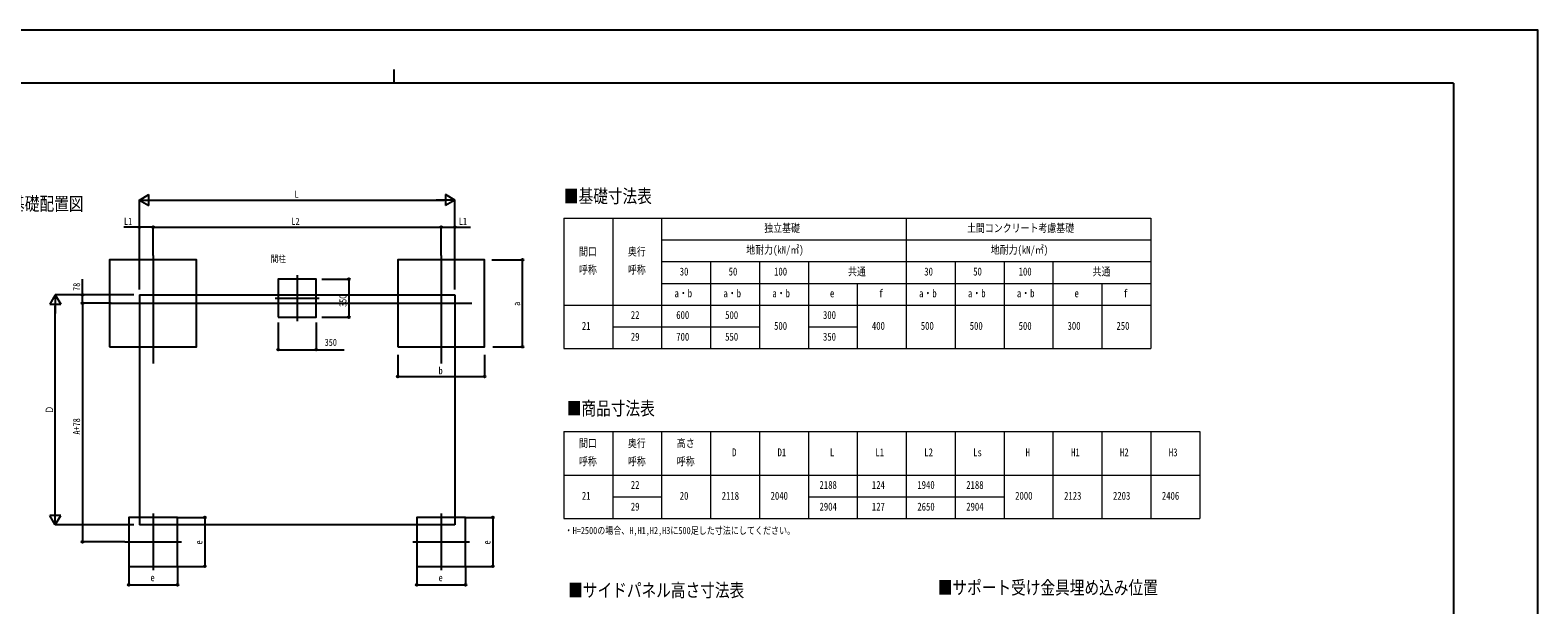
# Model space of a CAD drawing. Units: millimetres, scale not verified. Extents: x -10512 to 10512, y -7425 to 7425.
# Drawn here: x -3359 to 10512, y 2133 to 7425 of the extents above; entities that cross this region are included whole.
import ezdxf
from ezdxf.enums import TextEntityAlignment as Align

# ---------------------------------------------------------------- set-up
doc = ezdxf.new("R2010")
doc.units = ezdxf.units.MM
doc.header["$LTSCALE"] = 30
doc.layers.add('0-1_TABLE1', color=7, linetype='Continuous', lineweight=18)
for name, color, linetype in [('0-2_USER1', 3, 'Continuous'), ('0-3_YKK_12', 2, 'Continuous'), ('0-5_YKK_A1', 4, 'Continuous'), ('0-6_YKK_D', 6, 'Continuous'), ('0-7_YKK_ZWAK', 7, 'Continuous')]:
    doc.layers.add(name, color=color, linetype=linetype)
doc.styles.add('ＭＳ ゴシック', font='')
doc.styles.get('ＭＳ ゴシック').set_extended_font_data('MS Gothic')

msp = doc.modelspace()

# ---------------------------------------------------------------- linework, layer by layer
at = {"layer": '0-1_TABLE1'}
for p, q in [((1551.25, 5693.66), (6951.25, 5693.66)), ((1551.25, 5693.66), (1551.25, 4493.66)), ((2001.25, 5693.66), (2001.25, 4493.66)), ((2451.25, 5693.66), (2451.25, 4493.66)), ((4701.25, 5693.66), (4701.25, 4493.66)), ((2451.25, 5493.66), (6951.25, 5493.66)), ((2451.25, 5293.66), (6951.25, 5293.66)), ((2901.25, 5293.66), (2901.25, 4493.66)), ((3351.25, 5293.66), (3351.25, 4493.66)), ((3801.25, 5293.66), (3801.25, 4493.66)), ((5151.25, 5293.66), (5151.25, 4493.66)), ((5601.25, 5293.66), (5601.25, 4493.66)), ((6051.25, 5293.66), (6051.25, 4493.66)), ((2451.25, 5093.66), (6951.25, 5093.66)), ((4251.25, 5093.66), (4251.25, 4493.66)), ((6501.25, 5093.66), (6501.25, 4493.66)), ((1551.25, 4893.66), (6951.25, 4893.66)), ((2001.25, 4693.66), (3351.25, 4693.66)), ((3801.25, 4693.66), (4251.25, 4693.66)), ((1551.25, 3729.16), (7401.25, 3729.16)), ((1551.25, 3729.16), (1551.25, 2929.16)), ((2001.25, 3729.16), (2001.25, 2929.16)), ((2451.25, 3729.16), (2451.25, 2929.16)), ((2901.25, 3729.16), (2901.25, 2929.16)), ((3351.25, 3729.16), (3351.25, 2929.16)), ((3801.25, 3729.16), (3801.25, 2929.16)), ((4251.25, 3729.16), (4251.25, 2929.16)), ((4701.25, 3729.16), (4701.25, 2929.16)), ((5151.25, 3729.16), (5151.25, 2929.16)), ((5601.25, 3729.16), (5601.25, 2929.16)), ((6051.25, 3729.16), (6051.25, 2929.16)), ((6501.25, 3729.16), (6501.25, 2929.16)), ((6951.25, 3729.16), (6951.25, 2929.16)), ((7401.25, 3729.16), (7401.25, 2929.16)), ((1551.25, 3329.16), (7401.25, 3329.16)), ((2001.25, 3129.16), (2451.25, 3129.16)), ((3801.25, 3129.16), (5601.25, 3129.16)), ((1551.25, 2929.16), (7401.25, 2929.16))]:
    msp.add_line(p, q, dxfattribs=at)
for points in [[(6951.25, 5693.66), (6951.25, 5293.66), (6951.25, 4493.66)], [(1551.25, 4493.66), (2001.25, 4493.66), (4701.25, 4493.66), (6951.25, 4493.66)]]:
    msp.add_lwpolyline(points, dxfattribs=at)
at = {"layer": '0-3_YKK_12'}
for p, q in [((-2227.11, 5350.3), (-2227.11, 4355.13)), ((422.89, 5350.3), (422.89, 4355.13)), ((-902.11, 5169.33), (-902.11, 4746.71)), ((-2615.07, 4910.22), (704.03, 4910.22)), ((-1105.84, 4958.02), (-698.38, 4958.02)), ((-2227.11, 2973.22), (-2227.11, 2453.22)), ((422.89, 2973.22), (422.89, 2453.22)), ((-2487.11, 2713.22), (-1967.11, 2713.22)), ((162.89, 2713.22), (682.89, 2713.22))]:
    msp.add_line(p, q, dxfattribs=at)
at = {"layer": '0-5_YKK_A1'}
for p, q in [((-2354.11, 4988.02), (549.89, 4988.02)), ((-2354.11, 4988.02), (-2354.11, 2869.64)), ((549.89, 4988.02), (549.89, 2869.64)), ((549.89, 2869.64), (-2354.11, 2869.64))]:
    msp.add_line(p, q, dxfattribs=at)
for points in [[(-2627.11, 4510.22), (-1827.11, 4510.22), (-1827.11, 5310.22), (-2627.11, 5310.22)], [(22.89, 4510.22), (822.89, 4510.22), (822.89, 5310.22), (22.89, 5310.22)], [(-1077.11, 4783.02), (-727.11, 4783.02), (-727.11, 5133.02), (-1077.11, 5133.02)], [(-2452.11, 2488.22), (-2002.11, 2488.22), (-2002.11, 2938.22), (-2452.11, 2938.22)], [(197.89, 2488.22), (647.89, 2488.22), (647.89, 2938.22), (197.89, 2938.22)]]:
    msp.add_lwpolyline(points, close=True, dxfattribs=at)
at = {"layer": '0-6_YKK_D'}
for p, q in [((-2354.11, 5860.22), (-2267.5, 5910.22)), ((-2354.11, 5038.02), (-2354.11, 5861.22)), ((-2354.11, 5860.22), (-2267.5, 5810.22)), ((-2354.11, 5860.22), (-2180.9, 5860.22)), ((-2267.5, 5810.22), (-2267.5, 5910.22)), ((-2254.11, 5860.22), (449.89, 5860.22)), ((549.89, 5860.22), (376.69, 5860.22)), ((549.89, 5860.22), (463.29, 5910.22)), ((463.29, 5910.22), (463.29, 5810.22)), ((549.89, 5860.22), (463.29, 5810.22)), ((549.89, 5038.02), (549.89, 5861.22)), ((-2354.11, 5038.02), (-2354.11, 5611.22)), ((-2227.11, 5350.3), (-2227.11, 5611.22)), ((-2227.11, 5350.3), (-2227.11, 5611.22)), ((-2227.11, 5610.22), (422.89, 5610.22)), ((422.89, 5350.3), (422.89, 5611.22)), ((422.89, 5350.3), (422.89, 5611.22)), ((549.89, 5038.02), (549.89, 5611.22)), ((890.05, 5310.22), (1172, 5310.22)), ((1171, 4510.22), (1171, 5310.22)), ((-676.11, 5133.02), (-426.11, 5133.02)), ((-427.11, 5133.02), (-427.11, 4783.02)), ((-3127.11, 4988.02), (-3177.11, 4901.42)), ((-3177.11, 4901.42), (-3077.11, 4901.42)), ((-2404.11, 4988.02), (-3128.11, 4988.02)), ((-3127.11, 4988.02), (-3077.11, 4901.42)), ((-3127.11, 4988.02), (-3127.11, 4814.81)), ((-3127.11, 2969.64), (-3127.11, 4888.02)), ((-2404.11, 4988.02), (-2878.11, 4988.02)), ((-2672.55, 4910.22), (-2878.11, 4910.22)), ((-2613.07, 4910.22), (-2878.11, 4910.22)), ((-2877.11, 4910.22), (-2877.11, 2713.22)), ((-1077.11, 4732.02), (-1077.11, 4482.02)), ((-727.11, 4732.02), (-727.11, 4482.02)), ((-676.11, 4783.02), (-426.11, 4783.02)), ((897.89, 4510.22), (1172, 4510.22)), ((22.89, 4436.02), (22.89, 4234.22)), ((822.89, 4436.2), (822.89, 4234.22)), ((22.89, 4235.22), (822.89, 4235.22)), ((-3127.11, 2869.64), (-3177.11, 2956.24)), ((-3077.11, 2956.24), (-3177.11, 2956.24)), ((-3127.11, 2869.64), (-3127.11, 3042.84)), ((-3127.11, 2869.64), (-3077.11, 2956.24)), ((-2001.11, 2938.22), (-1751.11, 2938.22)), ((-1752.11, 2938.22), (-1752.11, 2488.22)), ((648.89, 2938.22), (898.89, 2938.22)), ((897.89, 2938.22), (897.89, 2488.22)), ((-2404.11, 2869.64), (-3128.11, 2869.64)), ((-2488.11, 2713.22), (-2878.11, 2713.22)), ((-2452.11, 2487.22), (-2452.11, 2315.77)), ((-2002.11, 2487.22), (-2002.11, 2315.77)), ((-2001.11, 2488.22), (-1751.11, 2488.22)), ((197.89, 2487.22), (197.89, 2315.77)), ((647.89, 2487.22), (647.89, 2315.77)), ((648.89, 2488.22), (898.89, 2488.22)), ((-2452.11, 2316.77), (-2002.11, 2316.77)), ((197.89, 2316.77), (647.89, 2316.77))]:
    msp.add_line(p, q, dxfattribs=at)
for points in [[(-2227.11, 5610.22), (-2354.11, 5610.22), (-2497.04, 5610.22)], [(422.89, 5610.22), (549.89, 5610.22), (692.83, 5610.22)], [(-2877.11, 4910.22), (-2877.11, 4988.02), (-2877.11, 5130.95)], [(-1077.11, 4483.02), (-727.11, 4483.02), (-471.01, 4483.02)]]:
    msp.add_lwpolyline(points, dxfattribs=at)
for centre in [(-2354.11, 5610.22), (-2227.11, 5610.22), (-2227.11, 5610.22), (422.89, 5610.22), (422.89, 5610.22), (549.89, 5610.22), (1171, 5310.22), (-427.11, 5133.02), (-2877.11, 4988.02), (-2877.11, 4910.22), (-2877.11, 4910.22), (-427.11, 4783.02), (-1077.11, 4483.02), (-727.11, 4483.02), (1171, 4510.22), (22.89, 4235.22), (822.89, 4235.22), (-1752.11, 2938.22), (897.89, 2938.22), (-2877.11, 2713.22), (-1752.11, 2488.22), (897.89, 2488.22), (-2452.11, 2316.77), (-2002.11, 2316.77), (197.89, 2316.77), (647.89, 2316.77)]:
    msp.add_circle(centre, 8.5, dxfattribs=at)
at = {"layer": '0-7_YKK_ZWAK'}
for p, q in [((9737.55, 6937.5), (-9762.45, 6937.5)), ((-12.45, 7062.5), (-12.45, 6937.5)), ((9737.55, 6937.5), (9737.55, -6312.5))]:
    msp.add_line(p, q, dxfattribs=at)
msp.add_lwpolyline([(-10512.5, -7425), (10512.5, -7425), (10512.5, 7425), (-10512.5, 7425)], close=True, dxfattribs=at)

# ---------------------------------------------------------------- texts
at = {"layer": '0-1_TABLE1', "style": 'ＭＳ ゴシック', "width": 0.8}
for s, p in [('独立基礎', (3394.92, 5543.66)), ('土間コンクリート考慮基礎', (5260.92, 5543.66)), ('間口', (1690.92, 5327)), ('奥行', (2140.92, 5327)), ('地耐力(kN/㎡)', (3229.59, 5343.66)), ('地耐力(kN/㎡)', (5479.59, 5343.66)), ('呼称', (1690.92, 5160.33)), ('呼称', (2140.92, 5160.33)), ('30', (2617.59, 5143.66)), ('50', (3067.59, 5143.66)), ('100', (3485.59, 5143.66)), ('共通', (4165.92, 5143.66)), ('30', (4867.59, 5143.66)), ('50', (5317.59, 5143.66)), ('100', (5735.59, 5143.66)), ('共通', (6415.92, 5143.66)), ('a・b', (2569.59, 4943.66)), ('a・b', (3019.59, 4943.66)), ('a・b', (3469.59, 4943.66)), ('e', (3999.59, 4943.66)), ('f', (4449.59, 4943.66)), ('a・b', (4819.59, 4943.66)), ('a・b', (5269.59, 4943.66)), ('a・b', (5719.59, 4943.66)), ('e', (6249.59, 4943.66)), ('f', (6699.59, 4943.66)), ('21', (1717.59, 4643.66)), ('22', (2167.59, 4743.66)), ('600', (2585.59, 4743.66)), ('500', (3035.59, 4743.66)), ('500', (3485.59, 4643.66)), ('300', (3935.59, 4743.66)), ('400', (4385.59, 4643.66)), ('500', (4835.59, 4643.66)), ('500', (5285.59, 4643.66)), ('500', (5735.59, 4643.66)), ('300', (6185.59, 4643.66)), ('250', (6635.59, 4643.66)), ('29', (2167.59, 4543.66)), ('700', (2585.59, 4543.66)), ('550', (3035.59, 4543.66)), ('350', (3935.59, 4543.66)), ('間口', (1690.92, 3562.49)), ('奥行', (2140.92, 3562.49)), ('高さ', (2590.92, 3562.49)), ('呼称', (1690.92, 3395.82)), ('呼称', (2140.92, 3395.82)), ('呼称', (2590.92, 3395.82)), ('D', (3099.59, 3479.16)), ('D1', (3517.59, 3479.16)), ('L', (3999.59, 3479.16)), ('L1', (4417.59, 3479.16)), ('L2', (4867.59, 3479.16)), ('Ls', (5317.59, 3479.16)), ('H', (5799.59, 3479.16)), ('H1', (6217.59, 3479.16)), ('H2', (6667.59, 3479.16)), ('H3', (7117.59, 3479.16)), ('22', (2167.59, 3179.16)), ('2188', (3903.59, 3179.16)), ('124', (4385.59, 3179.16)), ('1940', (4803.59, 3179.16)), ('2188', (5253.59, 3179.16)), ('21', (1717.59, 3079.16)), ('29', (2167.59, 2979.16)), ('20', (2617.59, 3079.16)), ('2118', (3003.59, 3079.16)), ('2040', (3453.59, 3079.16)), ('2904', (3903.59, 2979.16)), ('127', (4385.59, 2979.16)), ('2650', (4803.59, 2979.16)), ('2904', (5253.59, 2979.16)), ('2000', (5703.59, 3079.16)), ('2123', (6153.59, 3079.16)), ('2203', (6603.59, 3079.16)), ('2406', (7053.59, 3079.16))]:
    msp.add_text(s, height=73.31, dxfattribs=at).set_placement(p, align=Align.BOTTOM_LEFT)
at = {"layer": '0-2_USER1', "style": 'ＭＳ ゴシック', "width": 0.8}
for s, height, p in [('■基礎寸法表', 123.7, (1551.44, 5797.62)), ('■基礎配置図', 123.7, (-3677.82, 5727.62)), ('間柱', 61.86, (-1145.07, 5269.55)), ('■商品寸法表', 123.7, (1578.02, 3843.29)), ('・H=2500の場合、H,H1,H2,H3に500足した寸法にしてください。', 65.98, (1558.62, 2765.21)), ('■サポート受け金具埋め込み位置', 123.7, (4991.54, 2193.73)), ('■サイドパネル高さ寸法表', 123.7, (1591.31, 2169.44))]:
    msp.add_text(s, height=height, dxfattribs=at).set_placement(p, align=Align.BOTTOM_LEFT)
at = {"layer": '0-6_YKK_D', "style": 'ＭＳ ゴシック', "width": 0.8}
for s, p in [('L', (-926.11, 5861.22)), ('L1', (-2495.37, 5611.89)), ('L2', (-954.91, 5611.89)), ('L1', (585.56, 5611.89)), ('350', (-649.21, 4498.02)), ('b', (398.89, 4236.55)), ('e', (-2251.11, 2331.77)), ('e', (398.89, 2331.77))]:
    msp.add_text(s, height=65.98, dxfattribs=at).set_placement(p, align=Align.BOTTOM_LEFT)
for s, p in [('78', (-2878.77, 5023.69)), ('350', (-428.77, 4876.42)), ('a', (1169.33, 4886.22)), ('Ｄ', (-3128.11, 3892.83)), ('A+78', (-2878.77, 3701.32)), ('e', (-1753.77, 2689.22)), ('e', (896.23, 2689.22))]:
    msp.add_text(s, height=65.98, rotation=90, dxfattribs=at).set_placement(p, align=Align.BOTTOM_LEFT)

doc.saveas('drawing.dxf')
